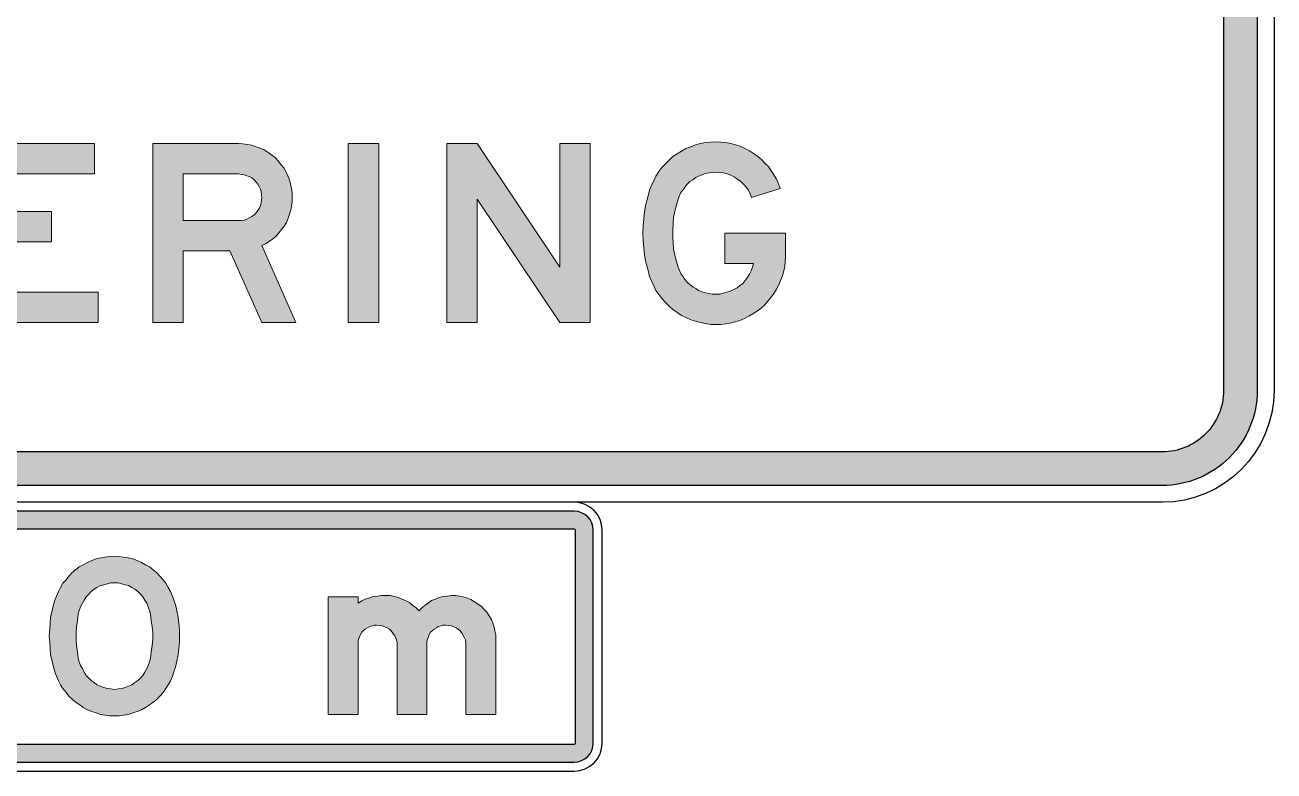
# Model space of a CAD drawing. Extents: x 21 to 1019, y -1350 to 257.
# Drawn here: x 273.7 to 348.1, y 165.4 to 209.8 of the extents above; entities that cross this region are included whole.
import ezdxf

# ---------------------------------------------------------------- set-up
doc = ezdxf.new("R2010")
doc.units = 0
doc.header["$LTSCALE"] = 12
doc.header["$MEASUREMENT"] = 0
doc.layers.get('0').update_dxf_attribs({"linetype": 'CONTINUOUS'})
doc.layers.add('L25', color=1, linetype='CONTINUOUS')
doc.layers.add('L35', color=3, linetype='CONTINUOUS')

msp = doc.modelspace()

# ---------------------------------------------------------------- hatches: boundary and pattern name
at = {"layer": 'L25'}
h = msp.add_hatch(color=256, dxfattribs=at)
edge = h.paths.add_edge_path()
edge.add_line((341.4211003270826, 182.3673855515614), (214.7543003270826, 182.3673855515614))
edge.add_arc((214.7543003270826, 188.0339855515614), 5.66659999999996, 180, 270, ccw=False)
edge.add_line((209.0877003270826, 188.0339855515614), (209.0877003270826, 250.0341188848947))
edge.add_arc((214.7543003270826, 250.0341188848948), 5.666600000000017, 90.00000000000028, 180.0000000000003, ccw=False)
edge.add_line((214.7543003270826, 255.7007188848947), (341.4211003270826, 255.7007188848947))
edge.add_arc((341.4211003270826, 250.0341188848947), 5.666600000000017, 6.252776074688882e-13, 90, ccw=False)
edge.add_line((347.0877003270826, 250.0341188848948), (347.0877003270826, 188.0339855515614))
edge.add_arc((341.4211003270826, 188.0339855515614), 5.66659999999996, -90.00000000000063, 0, ccw=False)
edge = h.paths.add_edge_path(flags=16)
edge.add_line((341.4211003270826, 184.3673855515614), (214.7543003270826, 184.3673855515614))
edge.add_arc((214.7543003270826, 188.0339855515614), 3.666599999999988, 180.0000000000004, 270, ccw=False)
edge.add_line((211.0877003270826, 188.0339855515614), (211.0877003270826, 250.0341188848947))
edge.add_arc((214.7543003270826, 250.0341188848947), 3.666600000000017, 90.00000000000051, 180, ccw=False)
edge.add_line((214.7543003270826, 253.7007188848947), (341.4211003270826, 253.7007188848947))
edge.add_arc((341.4211003270826, 250.0341188848948), 3.666599999999988, 3.979039320256561e-13, 90.00000000000091, ccw=False)
edge.add_line((345.0877003270826, 250.0341188848948), (345.0877003270826, 188.0339855515614))
edge.add_arc((341.4211003270826, 188.0339855515614), 3.66659999999996, -90.00000000000091, 0, ccw=False)
h = msp.add_hatch(color=256, dxfattribs=at)
h.paths.add_polyline_path([(237.2104098089724, 202.7297331740662), (244.79627002403, 202.7297331740662), (244.79627002403, 200.9210049377358), (239.0461339891287, 200.9210049377358), (239.0461339891287, 198.6803416001921), (242.2316553605764, 198.6803416001921), (242.2316553605764, 196.8716133638616), (239.0461339891287, 196.8716133638616), (239.0461339891287, 193.8750635991948), (245.0122375746366, 193.8750635991948), (245.0122375746366, 192.0663353628643), (237.2104098089724, 192.0663353628643)])
h.paths.add_polyline_path([(248.2517508337359, 202.7297331740662), (250.0604790700664, 202.7297331740662), (254.973740846367, 195.3598405096153), (254.973740846367, 202.7297331740662), (256.7824690826974, 202.7297331740662), (256.7824690826974, 192.0663353628643), (254.973740846367, 192.0663353628643), (250.0604790700664, 199.4092320834894), (250.0604790700664, 192.0663353628643), (248.2517508337359, 192.0663353628643)])
h.paths.add_polyline_path([(259.6440391282351, 202.7297331740662), (267.4188709500735, 202.7297331740662), (267.4188709500735, 200.9210049377358), (264.4493171292324, 200.9210049377358), (264.4493171292324, 192.0663353628643), (262.640588892902, 192.0663353628643), (262.640588892902, 200.9210049377358), (259.6440391282351, 200.9210049377358)])
h.paths.add_polyline_path([(270.307436939437, 202.7297331740662), (277.8663012106688, 202.7297331740662), (277.8663012106688, 200.9210049377358), (272.1161651757675, 200.9210049377358), (272.1161651757675, 198.6803416001921), (275.3016865472152, 198.6803416001921), (275.3016865472152, 196.8716133638616), (272.1161651757675, 196.8716133638616), (272.1161651757675, 193.8750635991948), (278.0822687612754, 193.8750635991948), (278.0822687612754, 192.0663353628643), (270.307436939437, 192.0663353628643)])
h.paths.add_polyline_path([(292.9570338093064, 202.7297331740662), (294.7927579894627, 202.7297331740662), (294.7927579894627, 192.0663353628643), (292.9570338093064, 192.0663353628643)])
h.paths.add_polyline_path([(298.8421495633368, 202.7297331740662), (300.6508777996673, 202.7297331740662), (305.5641395759679, 195.3598405096153), (305.5641395759679, 202.7297331740662), (307.3728678122984, 202.7297331740662), (307.3728678122984, 192.0663353628643), (305.5641395759679, 192.0663353628643), (300.6508777996673, 199.4092320834894), (300.6508777996673, 192.0663353628643), (298.8421495633368, 192.0663353628643)])
h.paths.add_polyline_path([(286.4240154034561, 198.1404227236756), (283.1305102567052, 198.1404227236756), (283.1305102567052, 200.9210049377358), (286.4240154034561, 200.9210049377358), (286.6129870102369, 200.8940089939099), (286.7749626731919, 200.8670130500842), (286.9369383361469, 200.8130211624324), (287.071918055276, 200.7590292747808), (287.233893718231, 200.6780414433034), (287.3688734373601, 200.570057668), (287.4768572126634, 200.4350779488709), (287.5848409879667, 200.3000982297418), (287.6658288194442, 200.1651185106126), (287.7468166509217, 200.0031428476577), (287.7738125947475, 199.8681631285285), (287.8008085385733, 199.6791915217477), (287.8278044823992, 199.5172158587927), (287.8008085385733, 199.3552401958378), (287.7738125947475, 199.1932645328828), (287.7468166509217, 199.0312888699278), (287.6658288194442, 198.8693132069729), (287.5848409879667, 198.7343334878437), (287.4768572126634, 198.5993537687146), (287.3688734373601, 198.4913699934113), (287.233893718231, 198.383386218108), (287.071918055276, 198.3023983866305), (286.9369383361469, 198.221410555153), (286.7749626731919, 198.1674186675014), (286.6129870102369, 198.1404227236756)], flags=16)
h.paths.add_polyline_path([(287.8278044823992, 196.655645813255), (289.8525002693362, 192.0663353628643), (287.8278044823992, 192.0663353628643), (285.9110924707654, 196.3316944873451), (283.1305102567052, 196.3316944873451), (283.1305102567052, 192.0663353628643), (281.3217820203747, 192.0663353628643), (281.3217820203747, 202.7297331740662), (286.4240154034561, 202.7297331740662), (286.6939748417144, 202.7027372302404), (286.9639342799727, 202.6757412864146), (287.233893718231, 202.6217493987629), (287.4768572126634, 202.5407615672854), (287.7198207070959, 202.459773735808), (287.9627842015283, 202.3517899605047), (288.1787517521349, 202.2168102413755), (288.3947193027416, 202.0548345784205), (288.6106868533482, 201.8928589154656), (288.799658460129, 201.7038873086848), (288.961634123084, 201.4879197580782), (289.1236097860389, 201.2719522074715), (289.2585895051681, 201.055984656865), (289.3665732804714, 200.8130211624324), (289.4745570557747, 200.570057668), (289.5285489434263, 200.3000982297418), (289.5825408310779, 200.0571347353093), (289.6365327187297, 199.787175297051), (289.6365327187297, 199.5172158587927), (289.6365327187297, 199.2742523643603), (289.5825408310779, 199.004292926102), (289.5555448872522, 198.7613294316696), (289.4745570557747, 198.5183659372371), (289.3935692242972, 198.2754024428047), (289.2855854489939, 198.0324389483723), (289.1506057298647, 197.8164713977656), (288.9886300669098, 197.600503847159), (288.8266544039548, 197.4115322403782), (288.6646787409998, 197.2225606335974), (288.475707134219, 197.0605849706424), (288.2597395836124, 196.8986093076875), (288.0437720330058, 196.7636295885583)])
h.paths.add_polyline_path([(316.983423814293, 199.5172158587927), (318.6841682753201, 200.0571347353093), (318.5761845000168, 200.3270941735676), (318.4682007247135, 200.5970536118259), (318.3062250617585, 200.8670130500842), (318.1442493988035, 201.1099765445166), (317.9822737358486, 201.352940038949), (317.7663061852419, 201.5689075895556), (317.5773345784611, 201.7848751401623), (317.3343710840288, 201.9738467469431), (317.0914075895963, 202.135822409898), (316.8484440951639, 202.297798072853), (316.5784846569056, 202.4327777919821), (316.3085252186473, 202.5677575111113), (316.038565780389, 202.6487453425888), (315.7416103983049, 202.7297331740662), (315.4446550162208, 202.7837250617179), (315.1476996341367, 202.8107210055437), (314.8507442520526, 202.8377169493696), (314.5537888699685, 202.8107210055437), (314.2298375440586, 202.7837250617179), (313.9328821619744, 202.7297331740662), (313.6359267798903, 202.6487453425888), (313.3659673416321, 202.5407615672854), (313.0690119595479, 202.4327777919821), (312.7990525212897, 202.2708021290272), (312.5560890268573, 202.1088264660722), (312.286129588599, 201.9468508031172), (312.0701620379924, 201.7308832525106), (311.8541944873857, 201.514915701904), (311.6382269367791, 201.2989481512974), (311.4492553299983, 201.055984656865), (311.2872796670433, 200.7860252186067), (311.1522999479142, 200.5160657803484), (311.0173202287851, 200.2461063420901), (310.9093364534817, 199.949150960006), (310.8013526781784, 199.5442118026186), (310.6933689028751, 199.1122767014053), (310.6123810713976, 198.6803416001921), (310.558389183746, 198.2484064989789), (310.5313932399202, 197.8164713977656), (310.5043972960943, 197.3845362965524), (310.5313932399202, 196.9526011953391), (310.558389183746, 196.5206660941259), (310.6123810713976, 196.0887309929126), (310.6933689028751, 195.6567958916994), (310.8013526781784, 195.251856734312), (310.9093364534817, 194.8199216330988), (311.0173202287851, 194.5499621948405), (311.1522999479142, 194.2530068127564), (311.2872796670433, 193.9830473744981), (311.4492553299983, 193.7400838800656), (311.6382269367791, 193.4971203856332), (311.8541944873857, 193.2541568912008), (312.0701620379924, 193.0381893405941), (312.286129588599, 192.8492177338134), (312.5560890268573, 192.6602461270326), (312.7990525212897, 192.4982704640776), (313.0690119595479, 192.3632907449484), (313.3659673416321, 192.2283110258193), (313.6359267798903, 192.1473231943418), (313.9328821619744, 192.0663353628643), (314.2298375440586, 192.0123434752127), (314.5537888699685, 191.958351587561), (314.8507442520526, 191.958351587561), (315.1476996341367, 191.958351587561), (315.4446550162208, 191.9853475313869), (315.7146144544791, 192.0393394190385), (316.0115698365632, 192.120327250516), (316.2815292748215, 192.2013150819935), (316.5514887130797, 192.3092988572968), (316.821448151338, 192.4442785764259), (317.0644116457705, 192.5792582955551), (317.3073751402029, 192.74123395851), (317.5503386346354, 192.9302055652908), (317.7663061852419, 193.1191771720716), (317.9552777920227, 193.3351447226783), (318.1442493988035, 193.5781082171107), (318.3062250617585, 193.7940757677173), (318.4682007247135, 194.0640352059756), (318.6031804438426, 194.306998700408), (318.7111642191459, 194.5769581386663), (318.8191479944492, 194.8469175769246), (318.9001358259267, 195.1438729590087), (318.9541277135784, 195.413832397267), (318.9811236574042, 195.7107877793511), (319.00811960123, 196.0077431614351), (319.00811960123, 197.3845362965524), (315.3906631285691, 197.3845362965524), (315.3906631285691, 195.5758080602219), (317.0914075895963, 195.5758080602219), (317.0374157019447, 195.3598405096153), (316.9564278704672, 195.1438729590087), (316.8484440951639, 194.9549013522279), (316.7404603198605, 194.7659297454471), (316.6054806007314, 194.5769581386663), (316.4705008816023, 194.4149824757113), (316.2815292748215, 194.2800027565822), (316.1195536118665, 194.1450230374531), (315.9305820050857, 194.0370392621497), (315.7146144544791, 193.9290554868464), (315.4986469038725, 193.8750635991948), (315.2826793532658, 193.8210717115431), (315.0667118026592, 193.7670798238915), (314.8507442520526, 193.7670798238915), (314.634776701446, 193.7670798238915), (314.4458050946652, 193.7940757677173), (314.2298375440586, 193.8480676553689), (314.0408659372778, 193.9020595430206), (313.8248983866711, 193.9830473744981), (313.6629227237162, 194.0910311498014), (313.4739511169354, 194.1990149251047), (313.3119754539804, 194.3339946442338), (313.1499997910254, 194.468974363363), (313.0150200718963, 194.630950026318), (312.907036296593, 194.7929256892729), (312.7720565774639, 194.9818972960537), (312.6910687459864, 195.1708689028345), (312.6100809145089, 195.3598405096153), (312.5020971392056, 195.7107877793511), (312.4211093077281, 196.0887309929126), (312.3401214762506, 196.4666742064742), (312.3131255324248, 196.81762147621), (312.286129588599, 197.1955646897716), (312.286129588599, 197.5735079033332), (312.3131255324248, 197.9514511168948), (312.3401214762506, 198.3293943304564), (312.4211093077281, 198.7073375440179), (312.5020971392056, 199.0582848137537), (312.6100809145089, 199.4092320834894), (312.6910687459864, 199.6251996340961), (312.7720565774639, 199.8141712408769), (312.907036296593, 199.9761469038318), (313.0150200718963, 200.1381225667868), (313.1499997910254, 200.3000982297418), (313.3119754539804, 200.4620738926967), (313.4739511169354, 200.570057668), (313.6629227237162, 200.7050373871292), (313.8248983866711, 200.7860252186067), (314.0408659372778, 200.8670130500842), (314.2298375440586, 200.9480008815616), (314.4458050946652, 200.9749968253874), (314.634776701446, 201.0019927692132), (314.8507442520526, 201.0289887130391), (315.0937077464851, 201.0019927692132), (315.3096752970917, 200.9749968253874), (315.5256428476983, 200.9210049377358), (315.7416103983049, 200.8400171062583), (315.9575779489115, 200.732033330955), (316.1465495556923, 200.5970536118259), (316.3355211624731, 200.4620738926967), (316.4974968254281, 200.3000982297418), (316.6594724883831, 200.1381225667868), (316.7944522075122, 199.949150960006), (316.9024359828155, 199.7331834093994)])
h = msp.add_hatch(color=256, dxfattribs=at)
edge = h.paths.add_edge_path()
edge.add_arc((306.4211003270825, 179.7007855515614), 1.133270000000039, 2.873885299900756e-12, 90)
edge.add_line((306.4211003270825, 180.8340555515614), (249.7543003270826, 180.8340555515614))
edge.add_arc((249.7543003270826, 179.7007855515614), 1.13327000000001, 90.00000000000144, 179.9999999999986)
edge.add_line((248.6210303270826, 179.7007855515614), (248.6210303270826, 167.0339855515614))
edge.add_arc((249.7543003270826, 167.0339855515614), 1.13327000000001, 180, 269.9999999999986)
edge.add_line((249.7543003270825, 165.9007155515614), (306.4211003270825, 165.9007155515614))
edge.add_arc((306.4211003270826, 167.0339855515614), 1.133269999999982, 269.9999999999972, 360)
edge.add_line((307.5543703270825, 167.0339855515614), (307.5543703270826, 179.7007855515614))
edge = h.paths.add_edge_path(flags=16)
edge.add_arc((306.4211003270825, 179.7007855515614), 0.0666100000000256, 359.9999999999756, 449.9999999999511)
edge.add_line((306.4211003270825, 179.7673955515614), (249.7543003270827, 179.7673955515614))
edge.add_arc((249.7543003270827, 179.7007855515613), 0.06661000000008244, 90, 179.9999999999511)
edge.add_line((249.6876903270826, 179.7007855515614), (249.6876903270826, 167.0339855515613))
edge.add_arc((249.7543003270825, 167.0339855515614), 0.06660999999994033, 180.0000000000245, 270)
edge.add_line((249.7543003270825, 166.9673755515614), (306.4211003270825, 166.9673755515614))
edge.add_arc((306.4211003270825, 167.0339855515614), 0.06660999999996875, 270, 360)
edge.add_line((306.4877103270825, 167.0339855515614), (306.4877103270825, 179.7007855515614))
h = msp.add_hatch(color=256, dxfattribs=at)
h.paths.add_polyline_path([(260.5619012183133, 172.7372395835718), (260.2649458362292, 172.710243639746), (259.9949863979709, 172.6562517520943), (259.7250269597126, 172.5752639206168), (259.4550675214543, 172.4672801453135), (259.1851080831961, 172.3592963700102), (258.9421445887637, 172.2243166508811), (258.6991810943312, 172.0623409879261), (258.4832135437246, 171.9003653249711), (258.267245993118, 171.7113937181903), (258.0512784425113, 171.5224221114095), (257.8623068357305, 171.3064545608029), (257.7003311727756, 171.0634910663705), (257.5383555098206, 170.820527571938), (257.4033757906915, 170.5775640775056), (257.2953920153882, 170.3346005830731), (262.7755686120312, 170.3346005830731), (262.7755686120312, 168.7418398973493), (255.3246881161027, 168.7418398973493), (255.3516840599286, 169.0657912232592), (255.3786800037544, 169.416738492995), (255.4326718914061, 169.7406898189049), (255.4866637790577, 170.0916370886407), (255.594647554361, 170.4155884145506), (255.7026313296643, 170.7395397404605), (255.8376110487935, 171.0364951225446), (255.9725907679226, 171.3604464484546), (256.1345664308776, 171.6574018305387), (256.3235380376584, 171.927361268797), (256.5125096444391, 172.1973207070552), (256.7554731388716, 172.4672801453135), (256.9714406894782, 172.710243639746), (257.2144041839107, 172.9532071341784), (257.484363622169, 173.169174684785), (257.7543230604272, 173.3851422353916), (258.0512784425113, 173.5471178983466), (258.3482338245955, 173.7360895051274), (258.6451892066796, 173.8710692242565), (258.9421445887637, 174.0060489433857), (259.2660959146735, 174.114032718689), (259.5900472405835, 174.2220164939923), (259.9409945103193, 174.2760083816439), (260.2649458362292, 174.3300002692956), (260.3999255553583, 174.3569962131214), (260.5349052744875, 174.4109881007731), (260.6698849936166, 174.4649799884247), (260.7778687689199, 174.5729637637281), (260.8858525442232, 174.6539515952055), (260.9668403757007, 174.7619353705089), (261.0478282071782, 174.896915089638), (261.074824151004, 175.0318948087671), (261.1288160386557, 175.1668745278963), (261.1288160386557, 175.3018542470254), (261.1288160386557, 175.4368339661546), (261.074824151004, 175.5718136852837), (261.0478282071782, 175.7067934044128), (260.9668403757007, 175.8417731235419), (260.8858525442232, 175.9497568988452), (260.7778687689199, 176.0577406741486), (260.6698849936166, 176.138728505626), (260.5619012183133, 176.1927203932777), (260.2649458362292, 176.300704168581), (259.9949863979709, 176.4086879438843), (259.6980310158868, 176.462679831536), (259.4010756338027, 176.5166717191876), (259.1041202517186, 176.5436676630135), (258.8071648696345, 176.5436676630135), (258.5102094875504, 176.5436676630135), (258.2402500492921, 176.4896757753618), (257.943294667208, 176.4356838877102), (257.6463392851239, 176.3546960562327), (257.3763798468656, 176.2467122809294), (257.1064204086074, 176.1117325618002), (256.8364609703491, 175.9767528426711), (256.5934974759166, 175.8147771797161), (256.3505339814842, 175.6528015167611), (255.3246881161027, 176.8676189889234), (255.594647554361, 177.0565905957042), (255.8916029364451, 177.2725581463108), (256.1885583185292, 177.4345338092658), (256.4855137006134, 177.5965094722208), (256.8094650265233, 177.7584851351757), (257.1334163524332, 177.866468910479), (257.4573676783431, 177.9744526857824), (257.7813190042531, 178.0554405172598), (258.1322662739888, 178.1094324049114), (258.4832135437246, 178.1364283487373), (258.8341608134604, 178.1634242925631), (259.1581121393702, 178.1364283487373), (259.509059409106, 178.1094324049114), (259.8600066788418, 178.0824364610856), (260.1839580047517, 178.0014486296081), (260.5349052744875, 177.9204607981307), (260.8588566003974, 177.7854810790016), (261.1828079263073, 177.6505013598724), (261.4797633083915, 177.5155216407433), (261.6687349151723, 177.3805419216141), (261.857706521953, 177.245562202485), (262.0466781287338, 177.1105824833559), (262.2086537916888, 176.9486068204009), (262.3436335108179, 176.7596352136201), (262.4786132299471, 176.5706636068393), (262.5865970052504, 176.3546960562327), (262.6675848367279, 176.138728505626), (262.7485726682053, 175.9227609550194), (262.7755686120312, 175.7067934044128), (262.8295604996828, 175.4638299099803), (262.8295604996828, 175.2478623593738), (262.802564555857, 175.0048988649413), (262.7755686120312, 174.7889313143347), (262.7215767243795, 174.5459678199022), (262.640588892902, 174.3300002692956), (262.5596010614245, 174.1410286625148), (262.4516172861212, 173.9250611119082), (262.3166375669921, 173.7360895051274), (262.1546619040371, 173.5741138421724), (261.9926862410822, 173.4121381792175), (261.8307105781272, 173.2501625162625), (261.6417389713464, 173.1151827971333), (261.4257714207398, 173.00719902183), (261.2098038701332, 172.9262111903525), (260.9938363195265, 172.8452233588751), (260.7778687689199, 172.7912314712235)])
h.paths.add_polyline_path([(265.1242157248781, 169.4707303806466), (265.772118376698, 170.982503234893), (266.1500615902596, 170.820527571938), (266.5280048038212, 170.6855478528089), (266.9059480173828, 170.5505681336797), (267.3108871747702, 170.4425843583765), (267.6888303883318, 170.3615965268989), (268.0937695457192, 170.3076046392473), (268.4987087031066, 170.2536127515957), (268.9036478604941, 170.2266168077698), (269.3085870178815, 170.2266168077698), (269.4975586246622, 170.2536127515957), (269.686530231443, 170.2806086954214), (269.8755018382238, 170.3346005830731), (270.0644734450046, 170.4155884145506), (270.2264491079596, 170.4965762460281), (270.3884247709145, 170.6045600213314), (270.5234044900437, 170.7395397404605), (270.6583842091728, 170.8745194595897), (270.7663679844761, 171.0364951225446), (270.8473558159536, 171.1984707854996), (270.9283436474311, 171.3874423922804), (270.9823355350828, 171.5764139990612), (271.0093314789086, 171.765385605842), (271.0363274227344, 171.9543572126228), (271.0093314789086, 172.1433288194036), (270.9823355350828, 172.3323004261844), (270.9283436474311, 172.5212720329652), (270.8473558159536, 172.710243639746), (270.7663679844761, 172.8722193027009), (270.6583842091728, 173.0341949656559), (270.5234044900437, 173.169174684785), (270.3884247709145, 173.3041544039141), (270.2264491079596, 173.4121381792175), (270.0644734450046, 173.5201219545208), (269.8755018382238, 173.5741138421724), (269.686530231443, 173.6281057298241), (269.4975586246622, 173.6820976174757), (269.3085870178815, 173.6820976174757), (268.9846356919715, 173.6820976174757), (268.6606843660616, 173.6551016736499), (268.3367330401517, 173.6011097859983), (268.0127817142417, 173.5201219545208), (267.6888303883318, 173.4391341230433), (267.3918750062477, 173.33115034774), (267.0679236803377, 173.2231665724367), (265.3941751631364, 173.6820976174757), (265.772118376698, 178.0554405172598), (271.8462057375093, 178.0554405172598), (271.8462057375093, 176.4896757753618), (267.2568952871185, 176.4896757753618), (267.1759074556411, 174.896915089638), (267.4728628377252, 175.0048988649413), (267.7968141636351, 175.0858866964188), (268.120765489545, 175.1668745278963), (268.444716815455, 175.2208664155479), (268.7686681413649, 175.2478623593738), (269.0926194672749, 175.2748583031996), (269.4165707931847, 175.2748583031996), (269.6595342876172, 175.2478623593738), (269.9294937258755, 175.1938704717221), (270.1724572203079, 175.1398785840704), (270.4154207147404, 175.058890752593), (270.6583842091728, 174.9509069772897), (270.9013477036053, 174.8429232019863), (271.1173152542119, 174.7079434828572), (271.3332828048185, 174.5459678199022), (271.5222544115993, 174.3569962131214), (271.7112260183801, 174.1950205501665), (271.873201681335, 173.9790529995598), (272.03517734429, 173.7630854489532), (272.1701570634192, 173.5471178983466), (272.2781408387225, 173.3041544039141), (272.3861246140258, 173.0611909094817), (272.4671124455033, 172.8182274150493), (272.5211043331549, 172.548267976791), (272.5481002769808, 172.3053044823585), (272.5750962208066, 172.0353450441003), (272.5750962208066, 171.7923815496678), (272.5481002769808, 171.5224221114095), (272.4941083893291, 171.2524626731513), (272.4401165016774, 171.0094991787188), (272.3321327263741, 170.7665356842863), (272.2511448948966, 170.5235721898539), (272.1161651757675, 170.2806086954214), (271.9811854566384, 170.0646411448149), (271.8192097936834, 169.8486735942082), (271.6572341307285, 169.6597019874274), (271.4682625239477, 169.4977263244725), (271.252294973341, 169.3087547176917), (271.0363274227344, 169.1737749985625), (270.8203598721278, 169.0387952794334), (270.5773963776953, 168.9308115041301), (270.3344328832629, 168.8228277288268), (270.0914693888304, 168.7418398973493), (269.848505894398, 168.6878480096976), (269.5785464561397, 168.6608520658718), (269.3085870178815, 168.633856122046), (268.8766519166682, 168.633856122046), (268.444716815455, 168.6608520658718), (268.0127817142417, 168.6878480096976), (267.6078425568543, 168.7688358411751), (267.1759074556411, 168.8228277288268), (266.7439723544278, 168.9308115041301), (266.3390331970404, 169.0387952794334), (265.934094039653, 169.1737749985625), (265.5291548822656, 169.3087547176917)])
h.paths.add_polyline_path([(279.0541227390052, 176.5706636068393), (278.8381551883986, 176.5706636068393), (278.622187637792, 176.5166717191876), (278.4062200871854, 176.462679831536), (278.2172484804046, 176.4086879438843), (278.0012809297979, 176.300704168581), (277.839305266843, 176.1927203932777), (277.6503336600622, 176.0577406741486), (277.515353940933, 175.8957650111936), (277.3533782779781, 175.7337893482386), (277.2453945026747, 175.5448177414578), (277.1374107273714, 175.3558461346771), (277.0294269520681, 175.1398785840704), (276.9484391205906, 174.9239110334638), (276.894447232939, 174.7079434828572), (276.8404553452874, 174.3300002692956), (276.7864634576357, 173.952057055734), (276.7594675138099, 173.6011097859983), (276.7594675138099, 173.2231665724367), (276.7864634576357, 172.8452233588751), (276.8404553452874, 172.4672801453135), (276.894447232939, 172.0893369317519), (276.9484391205906, 171.8733693811453), (277.0294269520681, 171.6574018305387), (277.1374107273714, 171.4684302237579), (277.2453945026747, 171.2524626731513), (277.3533782779781, 171.0634910663705), (277.515353940933, 170.9015154034155), (277.6503336600622, 170.7665356842863), (277.839305266843, 170.6315559651572), (278.0012809297979, 170.4965762460281), (278.2172484804046, 170.4155884145506), (278.4062200871854, 170.3346005830731), (278.622187637792, 170.2806086954214), (278.8381551883986, 170.2536127515957), (279.0541227390052, 170.2266168077698), (279.2700902896119, 170.2536127515957), (279.4860578402185, 170.2806086954214), (279.6750294469992, 170.3346005830731), (279.8909969976058, 170.4155884145506), (280.0799686043866, 170.4965762460281), (280.2689402111674, 170.6315559651572), (280.4309158741224, 170.7665356842863), (280.5928915370774, 170.9015154034155), (280.7278712562065, 171.0634910663705), (280.8628509753356, 171.2524626731513), (280.970834750639, 171.4684302237579), (281.0518225821164, 171.6574018305387), (281.1328104135939, 171.8733693811453), (281.1868023012456, 172.0893369317519), (281.2407941888972, 172.4672801453135), (281.2947860765489, 172.8452233588751), (281.3217820203747, 173.2231665724367), (281.3217820203747, 173.6011097859983), (281.2947860765489, 173.952057055734), (281.2407941888972, 174.3300002692956), (281.1868023012456, 174.7079434828572), (281.1328104135939, 174.9239110334638), (281.0518225821164, 175.1398785840704), (280.970834750639, 175.3558461346771), (280.8628509753356, 175.5448177414578), (280.7278712562065, 175.7337893482386), (280.5928915370774, 175.8957650111936), (280.4309158741224, 176.0577406741486), (280.2689402111674, 176.1927203932777), (280.0799686043866, 176.300704168581), (279.8909969976058, 176.4086879438843), (279.6750294469992, 176.462679831536), (279.4860578402185, 176.5166717191876), (279.2700902896119, 176.5706636068393)], flags=16)
h.paths.add_polyline_path([(279.0541227390052, 178.1634242925631), (278.7571673569211, 178.1364283487373), (278.4872079186628, 178.1094324049114), (278.2172484804046, 178.0554405172598), (277.9472890421463, 178.0014486296081), (277.7043255477138, 177.8934648543049), (277.4343661094555, 177.7854810790016), (277.1914026150231, 177.6505013598724), (276.9484391205906, 177.5155216407433), (276.732471569984, 177.3535459777883), (276.5165040193774, 177.1645743710075), (276.3275324125966, 176.9756027642267), (276.1655567496417, 176.7596352136201), (275.9765851428609, 176.5436676630135), (275.8416054237317, 176.300704168581), (275.7066257046026, 176.0577406741486), (275.5986419292993, 175.7877812358903), (275.4906581539959, 175.5448177414578), (275.4096703225185, 175.2748583031996), (275.328682491041, 174.896915089638), (275.2476946595635, 174.5189718760764), (275.2206987157377, 174.1680246063406), (275.1937027719118, 173.790081392779), (275.166706828086, 173.4121381792175), (275.1937027719118, 173.0341949656559), (275.2206987157377, 172.6562517520943), (275.2476946595635, 172.2783085385327), (275.328682491041, 171.9003653249711), (275.4096703225185, 171.5494180552354), (275.4906581539959, 171.2794586169771), (275.5986419292993, 171.0094991787188), (275.7066257046026, 170.7395397404605), (275.8416054237317, 170.4965762460281), (275.9765851428609, 170.2806086954214), (276.1655567496417, 170.037645200989), (276.3275324125966, 169.8216776503824), (276.5434999632032, 169.6327060436016), (276.732471569984, 169.4707303806466), (276.9754350644165, 169.3087547176917), (277.1914026150231, 169.1467790547367), (277.4343661094555, 169.0117993356076), (277.7043255477138, 168.9038155603043), (277.9472890421463, 168.8228277288268), (278.2172484804046, 168.7418398973493), (278.4872079186628, 168.6878480096976), (278.7571673569211, 168.6608520658718), (279.0541227390052, 168.6608520658718), (279.3240821772634, 168.6608520658718), (279.5940416155217, 168.6878480096976), (279.86400105378, 168.7418398973493), (280.1339604920383, 168.8228277288268), (280.4039199302966, 168.9038155603043), (280.646883424729, 169.0117993356076), (280.8898469191615, 169.1467790547367), (281.1328104135939, 169.3087547176917), (281.3487779642006, 169.4707303806466), (281.5647455148072, 169.6327060436016), (281.753717121588, 169.8216776503824), (281.9426887283688, 170.037645200989), (282.1046643913237, 170.2806086954214), (282.2396441104528, 170.4965762460281), (282.374623829582, 170.7395397404605), (282.5096035487111, 171.0094991787188), (282.5905913801886, 171.2794586169771), (282.6715792116661, 171.5494180552354), (282.7525670431436, 171.9003653249711), (282.8335548746211, 172.2783085385327), (282.8875467622727, 172.6562517520943), (282.9145427060986, 173.0341949656559), (282.9145427060986, 173.4121381792175), (282.9145427060986, 173.790081392779), (282.8875467622727, 174.1680246063406), (282.8335548746211, 174.5189718760764), (282.7525670431436, 174.896915089638), (282.6715792116661, 175.2748583031996), (282.5905913801886, 175.5448177414578), (282.5096035487111, 175.7877812358903), (282.374623829582, 176.0577406741486), (282.2396441104528, 176.300704168581), (282.1046643913237, 176.5436676630135), (281.9426887283688, 176.7596352136201), (281.753717121588, 176.9756027642267), (281.5647455148072, 177.1645743710075), (281.3487779642006, 177.3535459777883), (281.1328104135939, 177.5155216407433), (280.8898469191615, 177.6505013598724), (280.646883424729, 177.7854810790016), (280.4039199302966, 177.8934648543049), (280.1339604920383, 178.0014486296081), (279.86400105378, 178.0554405172598), (279.5940416155217, 178.1094324049114), (279.3240821772634, 178.1364283487373)])
msp.add_hatch(color=256, dxfattribs=at).paths.add_polyline_path([(299.9759792040216, 172.8452233588751), (299.9759792040216, 168.7418398973493), (301.7577114965262, 168.7418398973493), (301.7577114965262, 173.2231665724367), (301.7577114965262, 173.4661300668691), (301.7037196088746, 173.7090935613016), (301.6497277212229, 173.9250611119082), (301.5687398897454, 174.1680246063406), (301.4877520582679, 174.3839921569473), (301.3527723391388, 174.5999597075539), (301.2177926200097, 174.8159272581605), (301.0558169570547, 174.9779029211155), (300.8938412940997, 175.1668745278963), (300.7048696873189, 175.3018542470254), (300.4889021367123, 175.4368339661546), (300.2729345861057, 175.5718136852837), (300.056967035499, 175.6528015167611), (299.8140035410667, 175.7337893482386), (299.59803599046, 175.7877812358903), (299.3550724960276, 175.8147771797161), (299.1121090015951, 175.8147771797161), (298.8691455071627, 175.7877812358903), (298.6261820127302, 175.7607852920645), (298.3832185182978, 175.7067934044128), (298.1672509676911, 175.5988096291095), (297.9242874732587, 175.517821797632), (297.7353158664779, 175.3828420785029), (297.5463442596971, 175.2478623593738), (297.3573726529163, 175.0858866964188), (297.1953969899614, 174.896915089638), (297.0064253831806, 175.0858866964188), (296.8174537763998, 175.2208664155479), (296.628482169619, 175.3828420785029), (296.4125146190123, 175.4908258538062), (296.1695511245799, 175.5988096291095), (295.9535835739733, 175.7067934044128), (295.7106200795408, 175.7607852920645), (295.4676565851084, 175.8147771797161), (295.1976971468501, 175.8147771797161), (294.9547336524176, 175.8147771797161), (294.7117701579852, 175.7877812358903), (294.4688066635528, 175.7607852920645), (294.2258431691203, 175.679797460587), (293.9828796746879, 175.5988096291095), (293.7669121240813, 175.4908258538062), (293.5509445734746, 175.3558461346771), (293.5509445734746, 175.7337893482386), (291.76921228097, 175.7337893482386), (291.76921228097, 168.7418398973493), (293.5509445734746, 168.7418398973493), (293.5509445734746, 172.9262111903525), (293.5509445734746, 173.0881868533075), (293.5779405173005, 173.2231665724367), (293.6319324049521, 173.3581462915658), (293.6859242926038, 173.4931260106949), (293.7669121240813, 173.6281057298241), (293.8748958993846, 173.7360895051274), (293.9828796746879, 173.8170773366049), (294.117859393817, 173.8980651680824), (294.2528391129462, 173.9790529995598), (294.3878188320753, 174.0060489433857), (294.5227985512044, 174.0600408310373), (294.6577782703336, 174.0600408310373), (294.8197539332886, 174.0330448872115), (294.9817295962435, 174.0060489433857), (295.1437052591984, 173.952057055734), (295.2786849783276, 173.8980651680824), (295.4136646974567, 173.8170773366049), (295.52164847276, 173.7090935613016), (295.6296322480633, 173.5741138421724), (295.7106200795408, 173.4391341230433), (295.7916079110183, 173.3041544039141), (295.84559979867, 173.169174684785), (295.8725957424958, 173.00719902183), (295.8725957424958, 172.8452233588751), (295.8725957424958, 168.7418398973493), (297.6543280350004, 168.7418398973493), (297.6543280350004, 172.9262111903525), (297.6543280350004, 173.0881868533075), (297.6813239788262, 173.2231665724367), (297.7353158664779, 173.3581462915658), (297.7893077541296, 173.4931260106949), (297.870295585607, 173.6281057298241), (297.9782793609103, 173.7360895051274), (298.0862631362137, 173.8170773366049), (298.2212428553428, 173.8980651680824), (298.3292266306461, 173.9790529995598), (298.4912022936011, 174.0060489433857), (298.6261820127302, 174.0600408310373), (298.7611617318594, 174.0600408310373), (298.9231373948143, 174.0330448872115), (299.0851130577693, 174.0060489433857), (299.2470887207243, 173.952057055734), (299.3820684398534, 173.8980651680824), (299.5170481589826, 173.8170773366049), (299.6250319342859, 173.7090935613016), (299.7330157095892, 173.5741138421724), (299.8140035410667, 173.4391341230433), (299.8949913725441, 173.3041544039141), (299.9489832601957, 173.169174684785), (299.9759792040216, 173.00719902183)])

# ---------------------------------------------------------------- linework, layer by layer
at = {"color": 3, "lineweight": 0}
for points in [[(270.307436939437, 202.7297331740662), (277.8663012106688, 202.7297331740662), (277.8663012106688, 200.9210049377358), (272.1161651757675, 200.9210049377358), (272.1161651757675, 198.6803416001921), (275.3016865472152, 198.6803416001921), (275.3016865472152, 196.8716133638616), (272.1161651757675, 196.8716133638616), (272.1161651757675, 193.8750635991948), (278.0822687612754, 193.8750635991948), (278.0822687612754, 192.0663353628643), (270.307436939437, 192.0663353628643), (270.307436939437, 202.7297331740662), (270.307436939437, 202.7297331740662)], [(281.3217820203747, 202.7297331740662), (286.4240154034561, 202.7297331740662)], [(287.8278044823992, 196.655645813255), (289.8525002693362, 192.0663353628643), (287.8278044823992, 192.0663353628643), (285.9110924707654, 196.3316944873451), (283.1305102567052, 196.3316944873451), (283.1305102567052, 192.0663353628643), (281.3217820203747, 192.0663353628643), (281.3217820203747, 202.7297331740662)], [(289.6365327187297, 199.5172158587927), (289.6365327187297, 199.787175297051), (289.5825408310779, 200.0571347353093), (289.5285489434263, 200.3000982297418), (289.4745570557747, 200.570057668), (289.3665732804714, 200.8130211624324), (289.2585895051681, 201.055984656865), (289.1236097860389, 201.2719522074715), (288.961634123084, 201.4879197580782), (288.799658460129, 201.7038873086848), (288.6106868533482, 201.8928589154656), (288.3947193027416, 202.0548345784205), (288.1787517521349, 202.2168102413755), (287.9627842015283, 202.3517899605047), (287.7198207070959, 202.459773735808), (287.4768572126634, 202.5407615672854), (287.233893718231, 202.6217493987629), (286.9639342799727, 202.6757412864146), (286.6939748417144, 202.7027372302404), (286.4240154034561, 202.7297331740662)], [(292.9570338093064, 202.7297331740662), (294.7927579894627, 202.7297331740662), (294.7927579894627, 192.0663353628643), (292.9570338093064, 192.0663353628643), (292.9570338093064, 202.7297331740662), (292.9570338093064, 202.7297331740662)], [(298.8421495633368, 202.7297331740662), (300.6508777996673, 202.7297331740662), (305.5641395759679, 195.3598405096153), (305.5641395759679, 202.7297331740662), (307.3728678122984, 202.7297331740662), (307.3728678122984, 192.0663353628643), (305.5641395759679, 192.0663353628643), (300.6508777996673, 199.4092320834894), (300.6508777996673, 192.0663353628643), (298.8421495633368, 192.0663353628643), (298.8421495633368, 202.7297331740662), (298.8421495633368, 202.7297331740662)], [(314.8507442520526, 202.8377169493696), (314.5537888699685, 202.8107210055437), (314.2298375440586, 202.7837250617179), (313.9328821619744, 202.7297331740662), (313.6359267798903, 202.6487453425888), (313.3659673416321, 202.5407615672854), (313.0690119595479, 202.4327777919821), (312.7990525212897, 202.2708021290272), (312.5560890268573, 202.1088264660722), (312.286129588599, 201.9468508031172), (312.0701620379924, 201.7308832525106), (311.8541944873857, 201.514915701904), (311.6382269367791, 201.2989481512974), (311.4492553299983, 201.055984656865), (311.2872796670433, 200.7860252186067), (311.1522999479142, 200.5160657803484), (311.0173202287851, 200.2461063420901), (310.9093364534817, 199.949150960006), (310.8013526781784, 199.5442118026186), (310.6933689028751, 199.1122767014053), (310.6123810713976, 198.6803416001921), (310.558389183746, 198.2484064989789), (310.5313932399202, 197.8164713977656), (310.5043972960943, 197.3845362965524), (310.5313932399202, 196.9526011953391), (310.558389183746, 196.5206660941259), (310.6123810713976, 196.0887309929126), (310.6933689028751, 195.6567958916994), (310.8013526781784, 195.251856734312), (310.9093364534817, 194.8199216330988), (311.0173202287851, 194.5499621948405), (311.1522999479142, 194.2530068127564), (311.2872796670433, 193.9830473744981), (311.4492553299983, 193.7400838800656), (311.6382269367791, 193.4971203856332), (311.8541944873857, 193.2541568912008), (312.0701620379924, 193.0381893405941), (312.286129588599, 192.8492177338134), (312.5560890268573, 192.6602461270326), (312.7990525212897, 192.4982704640776), (313.0690119595479, 192.3632907449484), (313.3659673416321, 192.2283110258193), (313.6359267798903, 192.1473231943418), (313.9328821619744, 192.0663353628643), (314.2298375440586, 192.0123434752127), (314.5537888699685, 191.958351587561), (314.8507442520526, 191.958351587561), (315.1476996341367, 191.958351587561), (315.4446550162208, 191.9853475313869), (315.7146144544791, 192.0393394190385), (316.0115698365632, 192.120327250516), (316.2815292748215, 192.2013150819935), (316.5514887130797, 192.3092988572968), (316.821448151338, 192.4442785764259), (317.0644116457705, 192.5792582955551), (317.3073751402029, 192.74123395851), (317.5503386346354, 192.9302055652908), (317.7663061852419, 193.1191771720716), (317.9552777920227, 193.3351447226783), (318.1442493988035, 193.5781082171107), (318.3062250617585, 193.7940757677173), (318.4682007247135, 194.0640352059756), (318.6031804438426, 194.306998700408), (318.7111642191459, 194.5769581386663), (318.8191479944492, 194.8469175769246), (318.9001358259267, 195.1438729590087), (318.9541277135784, 195.413832397267), (318.9811236574042, 195.7107877793511), (319.00811960123, 196.0077431614351), (319.00811960123, 197.3845362965524), (315.3906631285691, 197.3845362965524), (315.3906631285691, 195.5758080602219), (317.0914075895963, 195.5758080602219)], [(316.983423814293, 199.5172158587927), (318.6841682753201, 200.0571347353093), (318.5761845000168, 200.3270941735676), (318.4682007247135, 200.5970536118259), (318.3062250617585, 200.8670130500842), (318.1442493988035, 201.1099765445166), (317.9822737358486, 201.352940038949), (317.7663061852419, 201.5689075895556), (317.5773345784611, 201.7848751401623), (317.3343710840288, 201.9738467469431), (317.0914075895963, 202.135822409898), (316.8484440951639, 202.297798072853), (316.5784846569056, 202.4327777919821), (316.3085252186473, 202.5677575111113), (316.038565780389, 202.6487453425888), (315.7416103983049, 202.7297331740662), (315.4446550162208, 202.7837250617179), (315.1476996341367, 202.8107210055437), (314.8507442520526, 202.8377169493696)], [(283.1305102567052, 200.9210049377358), (286.4240154034561, 200.9210049377358)], [(286.4240154034561, 198.1404227236756), (283.1305102567052, 198.1404227236756), (283.1305102567052, 200.9210049377358)], [(287.8278044823992, 199.5172158587927), (287.8008085385733, 199.6791915217477), (287.7738125947475, 199.8681631285285), (287.7468166509217, 200.0031428476577), (287.6658288194442, 200.1651185106126), (287.5848409879667, 200.3000982297418), (287.4768572126634, 200.4350779488709), (287.3688734373601, 200.570057668), (287.233893718231, 200.6780414433034), (287.071918055276, 200.7590292747808), (286.9369383361469, 200.8130211624324), (286.7749626731919, 200.8670130500842), (286.6129870102369, 200.8940089939099), (286.4240154034561, 200.9210049377358)], [(314.8507442520526, 201.0289887130391), (314.634776701446, 201.0019927692132), (314.4458050946652, 200.9749968253874), (314.2298375440586, 200.9480008815616), (314.0408659372778, 200.8670130500842), (313.8248983866711, 200.7860252186067), (313.6629227237162, 200.7050373871292), (313.4739511169354, 200.570057668), (313.3119754539804, 200.4620738926967), (313.1499997910254, 200.3000982297418), (313.0150200718963, 200.1381225667868), (312.907036296593, 199.9761469038318), (312.7720565774639, 199.8141712408769), (312.6910687459864, 199.6251996340961), (312.6100809145089, 199.4092320834894)], [(316.983423814293, 199.5172158587927), (316.9024359828155, 199.7331834093994), (316.7944522075122, 199.949150960006), (316.6594724883831, 200.1381225667868), (316.4974968254281, 200.3000982297418), (316.3355211624731, 200.4620738926967), (316.1465495556923, 200.5970536118259), (315.9575779489115, 200.732033330955), (315.7416103983049, 200.8400171062583), (315.5256428476983, 200.9210049377358), (315.3096752970917, 200.9749968253874), (315.0937077464851, 201.0019927692132), (314.8507442520526, 201.0289887130391)], [(286.4240154034561, 198.1404227236756), (286.6129870102369, 198.1404227236756), (286.7749626731919, 198.1674186675014), (286.9369383361469, 198.221410555153), (287.071918055276, 198.3023983866305), (287.233893718231, 198.383386218108), (287.3688734373601, 198.4913699934113), (287.4768572126634, 198.5993537687146), (287.5848409879667, 198.7343334878437), (287.6658288194442, 198.8693132069729), (287.7468166509217, 199.0312888699278), (287.7738125947475, 199.1932645328828), (287.8008085385733, 199.3552401958378), (287.8278044823992, 199.5172158587927)], [(287.8278044823992, 196.655645813255), (288.0437720330058, 196.7636295885583), (288.2597395836124, 196.8986093076875), (288.475707134219, 197.0605849706424), (288.6646787409998, 197.2225606335974), (288.8266544039548, 197.4115322403782), (288.9886300669098, 197.600503847159), (289.1506057298647, 197.8164713977656), (289.2855854489939, 198.0324389483723), (289.3935692242972, 198.2754024428047), (289.4745570557747, 198.5183659372371), (289.5555448872522, 198.7613294316696), (289.5825408310779, 199.004292926102), (289.6365327187297, 199.2742523643603), (289.6365327187297, 199.5172158587927)], [(312.6100809145089, 199.4092320834894), (312.5020971392056, 199.0582848137537), (312.4211093077281, 198.7073375440179), (312.3401214762506, 198.3293943304564), (312.3131255324248, 197.9514511168948), (312.286129588599, 197.5735079033332), (312.286129588599, 197.1955646897716), (312.3131255324248, 196.81762147621), (312.3401214762506, 196.4666742064742), (312.4211093077281, 196.0887309929126), (312.5020971392056, 195.7107877793511), (312.6100809145089, 195.3598405096153)], [(312.6100809145089, 195.3598405096153), (312.6910687459864, 195.1708689028345), (312.7720565774639, 194.9818972960537), (312.907036296593, 194.7929256892729), (313.0150200718963, 194.630950026318), (313.1499997910254, 194.468974363363), (313.3119754539804, 194.3339946442338), (313.4739511169354, 194.1990149251047), (313.6629227237162, 194.0910311498014), (313.8248983866711, 193.9830473744981), (314.0408659372778, 193.9020595430206), (314.2298375440586, 193.8480676553689), (314.4458050946652, 193.7940757677173), (314.634776701446, 193.7670798238915), (314.8507442520526, 193.7670798238915)], [(314.8507442520526, 193.7670798238915), (315.0667118026592, 193.7670798238915), (315.2826793532658, 193.8210717115431), (315.4986469038725, 193.8750635991948), (315.7146144544791, 193.9290554868464), (315.9305820050857, 194.0370392621497), (316.1195536118665, 194.1450230374531), (316.2815292748215, 194.2800027565822), (316.4705008816023, 194.4149824757113), (316.6054806007314, 194.5769581386663), (316.7404603198605, 194.7659297454471), (316.8484440951639, 194.9549013522279), (316.9564278704672, 195.1438729590087), (317.0374157019447, 195.3598405096153), (317.0914075895963, 195.5758080602219)], [(279.0541227390052, 178.1634242925631), (278.7571673569211, 178.1364283487373), (278.4872079186628, 178.1094324049114), (278.2172484804046, 178.0554405172598), (277.9472890421463, 178.0014486296081), (277.7043255477138, 177.8934648543049), (277.4343661094555, 177.7854810790016), (277.1914026150231, 177.6505013598724), (276.9484391205906, 177.5155216407433), (276.732471569984, 177.3535459777883), (276.5165040193774, 177.1645743710075), (276.3275324125966, 176.9756027642267), (276.1655567496417, 176.7596352136201)], [(281.9426887283688, 176.7596352136201), (281.753717121588, 176.9756027642267), (281.5647455148072, 177.1645743710075), (281.3487779642006, 177.3535459777883), (281.1328104135939, 177.5155216407433), (280.8898469191615, 177.6505013598724), (280.646883424729, 177.7854810790016), (280.4039199302966, 177.8934648543049), (280.1339604920383, 178.0014486296081), (279.86400105378, 178.0554405172598), (279.5940416155217, 178.1094324049114), (279.3240821772634, 178.1364283487373), (279.0541227390052, 178.1634242925631)], [(276.1655567496417, 176.7596352136201), (275.9765851428609, 176.5436676630135), (275.8416054237317, 176.300704168581), (275.7066257046026, 176.0577406741486), (275.5986419292993, 175.7877812358903), (275.4906581539959, 175.5448177414578), (275.4096703225185, 175.2748583031996)], [(279.0541227390052, 176.5706636068393), (278.8381551883986, 176.5706636068393), (278.622187637792, 176.5166717191876), (278.4062200871854, 176.462679831536), (278.2172484804046, 176.4086879438843), (278.0012809297979, 176.300704168581), (277.839305266843, 176.1927203932777), (277.6503336600622, 176.0577406741486), (277.515353940933, 175.8957650111936), (277.3533782779781, 175.7337893482386)], [(280.7278712562065, 175.7337893482386), (280.5928915370774, 175.8957650111936), (280.4309158741224, 176.0577406741486), (280.2689402111674, 176.1927203932777), (280.0799686043866, 176.300704168581), (279.8909969976058, 176.4086879438843), (279.6750294469992, 176.462679831536), (279.4860578402185, 176.5166717191876), (279.2700902896119, 176.5706636068393), (279.0541227390052, 176.5706636068393)], [(282.6715792116661, 175.2748583031996), (282.5905913801886, 175.5448177414578), (282.5096035487111, 175.7877812358903), (282.374623829582, 176.0577406741486), (282.2396441104528, 176.300704168581), (282.1046643913237, 176.5436676630135), (281.9426887283688, 176.7596352136201)], [(277.3533782779781, 175.7337893482386), (277.2453945026747, 175.5448177414578), (277.1374107273714, 175.3558461346771), (277.0294269520681, 175.1398785840704), (276.9484391205906, 174.9239110334638), (276.894447232939, 174.7079434828572)], [(281.1868023012456, 174.7079434828572), (281.1328104135939, 174.9239110334638), (281.0518225821164, 175.1398785840704), (280.970834750639, 175.3558461346771), (280.8628509753356, 175.5448177414578), (280.7278712562065, 175.7337893482386)], [(299.9759792040216, 172.8452233588751), (299.9759792040216, 168.7418398973493), (301.7577114965262, 168.7418398973493), (301.7577114965262, 173.2231665724367), (301.7577114965262, 173.4661300668691), (301.7037196088746, 173.7090935613016), (301.6497277212229, 173.9250611119082), (301.5687398897454, 174.1680246063406), (301.4877520582679, 174.3839921569473), (301.3527723391388, 174.5999597075539), (301.2177926200097, 174.8159272581605), (301.0558169570547, 174.9779029211155), (300.8938412940997, 175.1668745278963), (300.7048696873189, 175.3018542470254), (300.4889021367123, 175.4368339661546), (300.2729345861057, 175.5718136852837), (300.056967035499, 175.6528015167611), (299.8140035410667, 175.7337893482386), (299.59803599046, 175.7877812358903), (299.3550724960276, 175.8147771797161), (299.1121090015951, 175.8147771797161), (298.8691455071627, 175.7877812358903), (298.6261820127302, 175.7607852920645), (298.3832185182978, 175.7067934044128), (298.1672509676911, 175.5988096291095), (297.9242874732587, 175.517821797632), (297.7353158664779, 175.3828420785029), (297.5463442596971, 175.2478623593738), (297.3573726529163, 175.0858866964188), (297.1953969899614, 174.896915089638), (297.0064253831806, 175.0858866964188), (296.8174537763998, 175.2208664155479), (296.628482169619, 175.3828420785029), (296.4125146190123, 175.4908258538062), (296.1695511245799, 175.5988096291095), (295.9535835739733, 175.7067934044128), (295.7106200795408, 175.7607852920645), (295.4676565851084, 175.8147771797161), (295.1976971468501, 175.8147771797161), (294.9547336524176, 175.8147771797161), (294.7117701579852, 175.7877812358903), (294.4688066635528, 175.7607852920645), (294.2258431691203, 175.679797460587), (293.9828796746879, 175.5988096291095), (293.7669121240813, 175.4908258538062), (293.5509445734746, 175.3558461346771), (293.5509445734746, 175.7337893482386), (291.76921228097, 175.7337893482386), (291.76921228097, 168.7418398973493)], [(275.4096703225185, 175.2748583031996), (275.328682491041, 174.896915089638), (275.2476946595635, 174.5189718760764), (275.2206987157377, 174.1680246063406), (275.1937027719118, 173.790081392779), (275.166706828086, 173.4121381792175), (275.1937027719118, 173.0341949656559), (275.2206987157377, 172.6562517520943), (275.2476946595635, 172.2783085385327), (275.328682491041, 171.9003653249711), (275.4096703225185, 171.5494180552354)], [(282.6715792116661, 171.5494180552354), (282.7525670431436, 171.9003653249711), (282.8335548746211, 172.2783085385327), (282.8875467622727, 172.6562517520943), (282.9145427060986, 173.0341949656559), (282.9145427060986, 173.4121381792175), (282.9145427060986, 173.790081392779), (282.8875467622727, 174.1680246063406), (282.8335548746211, 174.5189718760764), (282.7525670431436, 174.896915089638), (282.6715792116661, 175.2748583031996)], [(276.894447232939, 174.7079434828572), (276.8404553452874, 174.3300002692956), (276.7864634576357, 173.952057055734), (276.7594675138099, 173.6011097859983), (276.7594675138099, 173.2231665724367), (276.7864634576357, 172.8452233588751), (276.8404553452874, 172.4672801453135), (276.894447232939, 172.0893369317519)], [(281.1868023012456, 172.0893369317519), (281.2407941888972, 172.4672801453135), (281.2947860765489, 172.8452233588751), (281.3217820203747, 173.2231665724367), (281.3217820203747, 173.6011097859983), (281.2947860765489, 173.952057055734), (281.2407941888972, 174.3300002692956), (281.1868023012456, 174.7079434828572)], [(294.6577782703336, 174.0600408310373), (294.5227985512044, 174.0600408310373), (294.3878188320753, 174.0060489433857), (294.2528391129462, 173.9790529995598), (294.117859393817, 173.8980651680824), (293.9828796746879, 173.8170773366049), (293.8748958993846, 173.7360895051274), (293.7669121240813, 173.6281057298241), (293.6859242926038, 173.4931260106949), (293.6319324049521, 173.3581462915658), (293.5779405173005, 173.2231665724367), (293.5509445734746, 173.0881868533075), (293.5509445734746, 172.9262111903525)], [(295.8725957424958, 172.8452233588751), (295.8725957424958, 173.00719902183), (295.84559979867, 173.169174684785), (295.7916079110183, 173.3041544039141), (295.7106200795408, 173.4391341230433), (295.6296322480633, 173.5741138421724), (295.52164847276, 173.7090935613016), (295.4136646974567, 173.8170773366049), (295.2786849783276, 173.8980651680824), (295.1437052591984, 173.952057055734), (294.9817295962435, 174.0060489433857), (294.8197539332886, 174.0330448872115), (294.6577782703336, 174.0600408310373)], [(298.7611617318594, 174.0600408310373), (298.6261820127302, 174.0600408310373), (298.4912022936011, 174.0060489433857), (298.3292266306461, 173.9790529995598), (298.2212428553428, 173.8980651680824), (298.0862631362137, 173.8170773366049), (297.9782793609103, 173.7360895051274), (297.870295585607, 173.6281057298241), (297.7893077541296, 173.4931260106949), (297.7353158664779, 173.3581462915658), (297.6813239788262, 173.2231665724367), (297.6543280350004, 173.0881868533075), (297.6543280350004, 172.9262111903525)], [(299.9759792040216, 172.8452233588751), (299.9759792040216, 173.00719902183), (299.9489832601957, 173.169174684785), (299.8949913725441, 173.3041544039141), (299.8140035410667, 173.4391341230433), (299.7330157095892, 173.5741138421724), (299.6250319342859, 173.7090935613016), (299.5170481589826, 173.8170773366049), (299.3820684398534, 173.8980651680824), (299.2470887207243, 173.952057055734), (299.0851130577693, 174.0060489433857), (298.9231373948143, 174.0330448872115), (298.7611617318594, 174.0600408310373)], [(291.76921228097, 168.7418398973493), (293.5509445734746, 168.7418398973493), (293.5509445734746, 172.9262111903525)], [(295.8725957424958, 172.8452233588751), (295.8725957424958, 168.7418398973493), (297.6543280350004, 168.7418398973493), (297.6543280350004, 172.9262111903525)], [(276.894447232939, 172.0893369317519), (276.9484391205906, 171.8733693811453), (277.0294269520681, 171.6574018305387), (277.1374107273714, 171.4684302237579), (277.2453945026747, 171.2524626731513), (277.3533782779781, 171.0634910663705)], [(280.7278712562065, 171.0634910663705), (280.8628509753356, 171.2524626731513), (280.970834750639, 171.4684302237579), (281.0518225821164, 171.6574018305387), (281.1328104135939, 171.8733693811453), (281.1868023012456, 172.0893369317519)], [(275.4096703225185, 171.5494180552354), (275.4906581539959, 171.2794586169771), (275.5986419292993, 171.0094991787188), (275.7066257046026, 170.7395397404605), (275.8416054237317, 170.4965762460281), (275.9765851428609, 170.2806086954214), (276.1655567496417, 170.037645200989)], [(277.3533782779781, 171.0634910663705), (277.515353940933, 170.9015154034155), (277.6503336600622, 170.7665356842863), (277.839305266843, 170.6315559651572), (278.0012809297979, 170.4965762460281), (278.2172484804046, 170.4155884145506), (278.4062200871854, 170.3346005830731), (278.622187637792, 170.2806086954214), (278.8381551883986, 170.2536127515957), (279.0541227390052, 170.2266168077698)], [(279.0541227390052, 170.2266168077698), (279.2700902896119, 170.2536127515957), (279.4860578402185, 170.2806086954214), (279.6750294469992, 170.3346005830731), (279.8909969976058, 170.4155884145506), (280.0799686043866, 170.4965762460281), (280.2689402111674, 170.6315559651572), (280.4309158741224, 170.7665356842863), (280.5928915370774, 170.9015154034155), (280.7278712562065, 171.0634910663705)], [(281.9426887283688, 170.037645200989), (282.1046643913237, 170.2806086954214), (282.2396441104528, 170.4965762460281), (282.374623829582, 170.7395397404605), (282.5096035487111, 171.0094991787188), (282.5905913801886, 171.2794586169771), (282.6715792116661, 171.5494180552354)], [(276.1655567496417, 170.037645200989), (276.3275324125966, 169.8216776503824), (276.5434999632032, 169.6327060436016), (276.732471569984, 169.4707303806466), (276.9754350644165, 169.3087547176917), (277.1914026150231, 169.1467790547367), (277.4343661094555, 169.0117993356076), (277.7043255477138, 168.9038155603043), (277.9472890421463, 168.8228277288268), (278.2172484804046, 168.7418398973493), (278.4872079186628, 168.6878480096976), (278.7571673569211, 168.6608520658718), (279.0541227390052, 168.6608520658718), (279.3240821772634, 168.6608520658718), (279.5940416155217, 168.6878480096976), (279.86400105378, 168.7418398973493), (280.1339604920383, 168.8228277288268), (280.4039199302966, 168.9038155603043), (280.646883424729, 169.0117993356076), (280.8898469191615, 169.1467790547367), (281.1328104135939, 169.3087547176917), (281.3487779642006, 169.4707303806466), (281.5647455148072, 169.6327060436016), (281.753717121588, 169.8216776503824), (281.9426887283688, 170.037645200989)]]:
    msp.add_lwpolyline(points, dxfattribs=at)
at = {"layer": 'L35'}
msp.add_line((306.0877003270825, 181.3673855515614), (250.0877003270826, 181.3673855515614), dxfattribs=at)
for points in [[(341.4211003270826, 181.3673855515614), (214.7543003270826, 181.3673855515614, -0.4142135623730951), (208.0877003270826, 188.0339855515614), (208.0877003270826, 250.0341188848947, -0.4142135623730938), (214.7543003270826, 256.7007188848947), (341.4211003270826, 256.7007188848947, -0.414213562373095), (348.0877003270826, 250.0341188848948), (348.0877003270826, 188.0339855515614, -0.4142135623730938)], [(341.4211003270826, 182.3673855515614), (214.7543003270826, 182.3673855515614, -0.4142135623730951), (209.0877003270826, 188.0339855515614), (209.0877003270826, 250.0341188848947, -0.4142135623730951), (214.7543003270826, 255.7007188848947), (341.4211003270826, 255.7007188848947, -0.4142135623730906), (347.0877003270826, 250.0341188848948), (347.0877003270826, 188.0339855515614, -0.414213562373098)], [(341.4211003270826, 184.3673855515614), (214.7543003270826, 184.3673855515614, -0.414213562373095), (211.0877003270826, 188.0339855515614), (211.0877003270826, 250.0341188848947, -0.414213562373095), (214.7543003270826, 253.7007188848947), (341.4211003270826, 253.7007188848947, -0.4142135623730973), (345.0877003270826, 250.0341188848948), (345.0877003270826, 188.0339855515614, -0.4142135623731019)], [(308.0877003270825, 179.7007855515614, 0.41421356237309), (306.4211003270825, 181.3673855515614), (249.7543003270826, 181.3673855515614, 0.414213562373095), (248.0877003270826, 179.7007855515614), (248.0877003270826, 167.0339855515614, 0.4142135623730975), (249.7543003270825, 165.3673855515614), (306.4211003270825, 165.3673855515614, 0.4142135623730927), (308.0877003270825, 167.0339855515614)], [(307.5543703270826, 179.7007855515614, 0.4142135623730843), (306.4211003270825, 180.8340555515614), (249.7543003270826, 180.8340555515614, 0.4142135623730843), (248.6210303270826, 179.7007855515614), (248.6210303270826, 167.0339855515614, 0.4142135623730843), (249.7543003270825, 165.9007155515614), (306.4211003270825, 165.9007155515614, 0.414213562373099), (307.5543703270825, 167.0339855515614)], [(306.4877103270825, 179.7007855515614, 0.4142135623730375), (306.4211003270825, 179.7673955515614), (249.7543003270827, 179.7673955515614, 0.4142135623729125), (249.6876903270826, 179.7007855515614), (249.6876903270826, 167.0339855515613, 0.4142135623730375), (249.7543003270825, 166.9673755515614), (306.4211003270825, 166.9673755515614, 0.4142135623730375), (306.4877103270825, 167.0339855515614)]]:
    msp.add_lwpolyline(points, format="xyb", close=True, dxfattribs=at)

doc.saveas('drawing.dxf')
